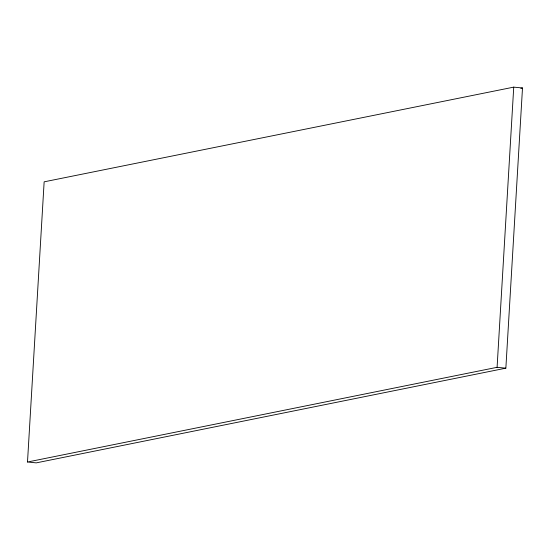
<?xml version="1.0" encoding="UTF-8"?>
<svg xmlns="http://www.w3.org/2000/svg" width="550" height="550" viewBox="0 0 550 550"><rect width="100%" height="100%" fill="white"/><g stroke="black" fill="none" stroke-linecap="round" stroke-linejoin="round"><path stroke-width="0.82" d="M27.5 462.014L44.144 181.83L513.734 87.134L522.5 87.986L505.856 368.17L36.266 462.866L27.5 462.014L497.09 367.317L505.856 368.17M497.09 367.317L513.734 87.134M520.816 88.323L522.5 87.986"/></g></svg>
